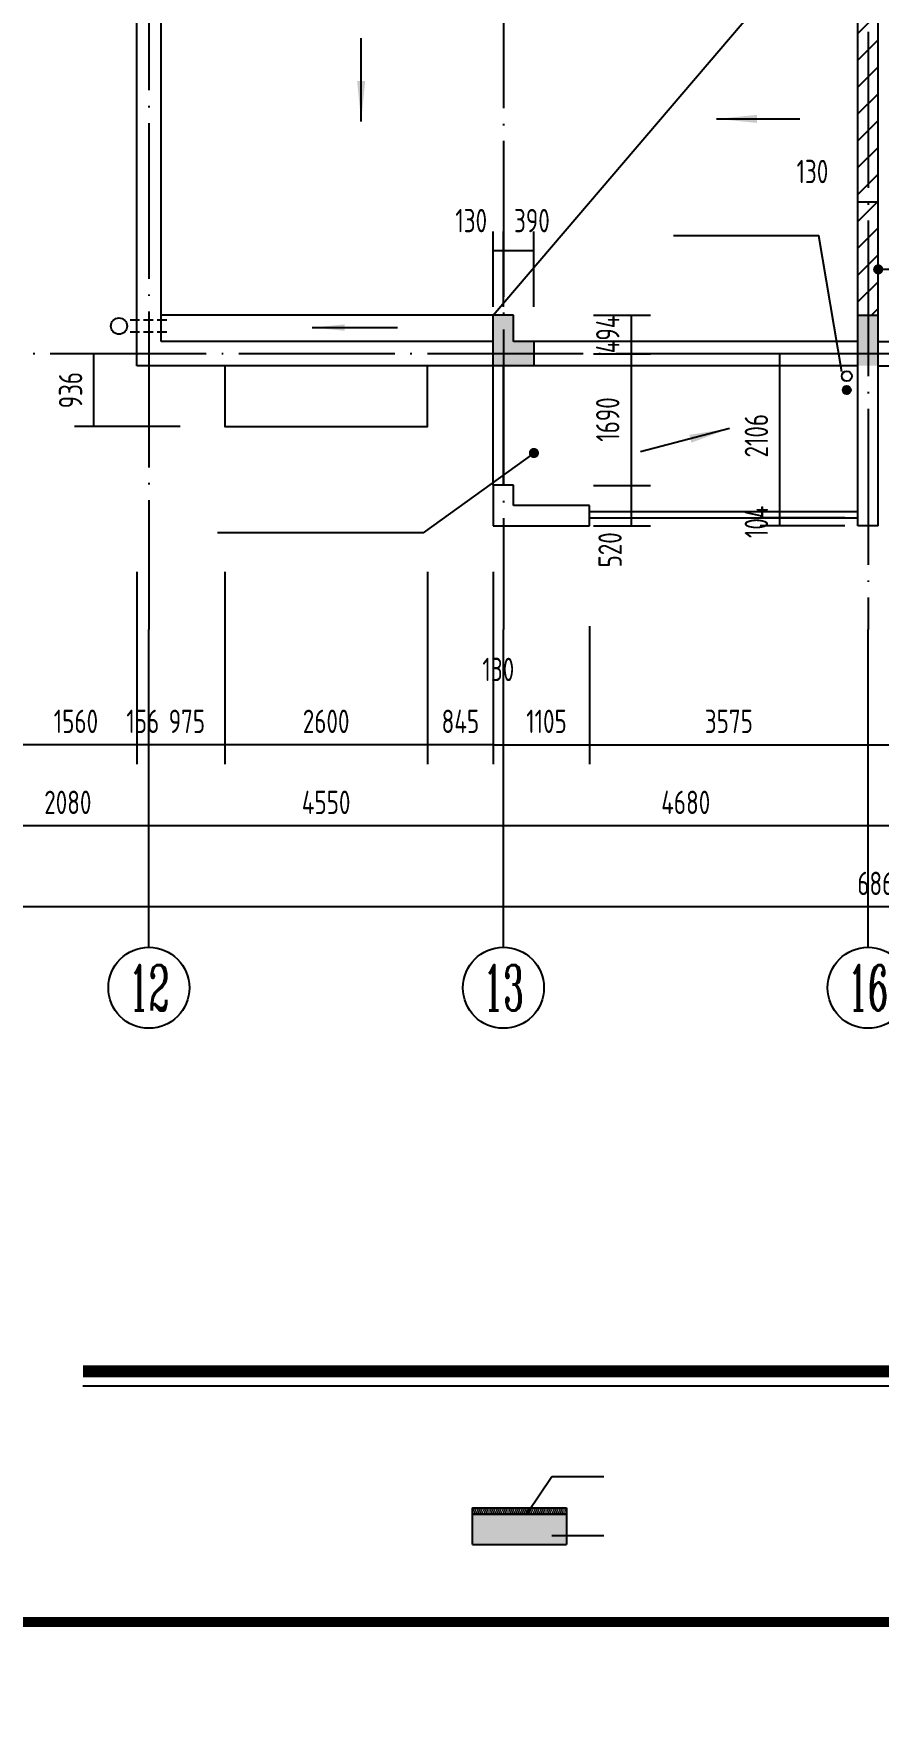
# Model space of a CAD drawing. Extents: x -726032 to 135930, y -151624 to 587044.
# Drawn here: x -591951 to -581114, y 477844 to 499528 of the extents above; entities that cross this region are included whole.
import ezdxf
from ezdxf.enums import TextEntityAlignment as Align

# ---------------------------------------------------------------- set-up
doc = ezdxf.new("R2010")
doc.units = 0
doc.header["$LTSCALE"] = 1000
doc.header["$MEASUREMENT"] = 0
doc.linetypes.add('DASH', pattern=[0.35, 0.25, -0.1])
doc.linetypes.add('DOTE', pattern=[2.42, 2, -0.2, 0.02, -0.2])
doc.layers.get('0').update_dxf_attribs({"linetype": 'CONTINUOUS'})
doc.layers.get('DEFPOINTS').update_dxf_attribs({"color": 1, "linetype": 'CONTINUOUS'})
for name, color, linetype in [('AXIS', 245, 'CONTINUOUS'), ('AXIS_TEXT', 7, 'CONTINUOUS'), ('COLUMN', 170, 'CONTINUOUS'), ('DOTE', 8, 'DOTE'), ('LAYER1', 7, 'CONTINUOUS'), ('PUB_DIM', 245, 'CONTINUOUS'), ('PUB_TEXT', 142, 'CONTINUOUS'), ('PUB_TITLE', 1, 'CONTINUOUS'), ('ROOF', 4, 'CONTINUOUS'), ('WALL', 255, 'CONTINUOUS'), ('引线', 213, 'CONTINUOUS'), ('排水', 245, 'CONTINUOUS'), ('雨水管', 20, 'CONTINUOUS')]:
    doc.layers.add(name, color=color, linetype=linetype)
doc.styles.add('COMPLEX', font='COMPLEX')
doc.styles.add('DIM_FONT', font='isocp.shx', dxfattribs={"width": 0.8})
doc.dimstyles.new('AXIS', dxfattribs={"dimtxt": 300, "dimasz": 1, "dimexe": 250, "dimexo": 300, "dimgap": 150, "dimtad": 1, "dimdec": 0, "dimzin": 0, "dimdsep": 46, "dimtxsty": 'DIM_FONT', "dimcen": 0.09, "dimse1": 1, "dimse2": 1, "dimclrt": 142, "dimadec": 0, "dimazin": 0, "dimtfac": 1, "dimtdec": 0, "dimtix": 1, "dimtmove": 2, "dimatfit": 3, "dimfxl": 1, "dimtolj": 1, "dimtzin": 0, "dimarcsym": 0})
doc.dimstyles.new('DIMA', dxfattribs={"dimtxt": 300, "dimasz": 1, "dimexe": 250, "dimexo": 300, "dimgap": 150, "dimtad": 1, "dimdec": 0, "dimzin": 0, "dimdsep": 46, "dimtxsty": 'DIM_FONT', "dimcen": 0.09, "dimse1": 1, "dimclrt": 142, "dimadec": 0, "dimazin": 0, "dimtfac": 1, "dimtdec": 0, "dimtix": 1, "dimtmove": 2, "dimatfit": 3, "dimfxl": 1, "dimtolj": 1, "dimtzin": 0, "dimarcsym": 0})
doc.dimstyles.new('DIMB', dxfattribs={"dimtxt": 300, "dimasz": 1, "dimexe": 250, "dimexo": 300, "dimgap": 150, "dimtad": 1, "dimdec": 0, "dimzin": 0, "dimdsep": 46, "dimtxsty": 'DIM_FONT', "dimcen": 0.09, "dimse2": 1, "dimclrt": 142, "dimadec": 0, "dimazin": 0, "dimtfac": 1, "dimtdec": 0, "dimtix": 1, "dimtmove": 2, "dimatfit": 3, "dimfxl": 1, "dimtolj": 1, "dimtzin": 0, "dimarcsym": 0})
doc.dimstyles.new('DIMN', dxfattribs={"dimtxt": 300, "dimasz": 1, "dimexe": 250, "dimexo": 300, "dimgap": 150, "dimtad": 1, "dimdec": 0, "dimzin": 0, "dimdsep": 46, "dimtxsty": 'DIM_FONT', "dimcen": 0.09, "dimclrt": 142, "dimadec": 0, "dimazin": 0, "dimtfac": 1, "dimtdec": 0, "dimtix": 1, "dimtmove": 2, "dimatfit": 3, "dimfxl": 1, "dimtolj": 1, "dimtzin": 0, "dimarcsym": 0})

# ---------------------------------------------------------------- blocks, each defined once
blk = doc.blocks.new('*D130')
at = {"layer": 'AXIS', "color": 0, "lineweight": -2, "transparency": 16777216}
for p, q in [((-615330, 491580), (-615330, 488073)), ((-546651, 491580), (-546651, 488073)), ((-546652, 488323), (-615329, 488323))]:
    blk.add_line(p, q, dxfattribs=at)
at = {"layer": 'AXIS', "color": 0, "transparency": 16777216}
for points in [[(-615329, 488323), (-615329, 488323), (-615330, 488323)], [(-546652, 488323), (-546652, 488323), (-546651, 488323)]]:
    blk.add_solid(points, dxfattribs=at)
at = {"layer": 'DEFPOINTS', "color": 0, "transparency": 16777216}
for p in [(-615330, 491880), (-546651, 491880), (-615330, 488323)]:
    blk.add_point(p, dxfattribs=at)
at = {"layer": 'AXIS', "color": 142, "transparency": 16777216, "insert": (-580990, 488623), "char_height": 300, "attachment_point": 5, "style": 'DIM_FONT'}
blk.add_mtext('\\A1;68679', dxfattribs=at)
blk = doc.blocks.new('*D3047')
at = {"layer": 'AXIS', "color": 0, "lineweight": -2, "transparency": 16777216}
blk.add_line((-581245, 489363), (-585923, 489363), dxfattribs=at)
at = {"layer": 'AXIS', "color": 0, "transparency": 16777216}
for points in [[(-585923, 489363), (-585923, 489363), (-585924, 489363)], [(-581245, 489363), (-581245, 489363), (-581244, 489363)]]:
    blk.add_solid(points, dxfattribs=at)
at = {"layer": 'DEFPOINTS', "color": 0, "transparency": 16777216}
for p in [(-585924, 491880), (-581244, 491880), (-585924, 489363)]:
    blk.add_point(p, dxfattribs=at)
at = {"layer": 'AXIS', "color": 142, "transparency": 16777216, "insert": (-583584, 489663), "char_height": 300, "attachment_point": 5, "style": 'DIM_FONT'}
blk.add_mtext('\\A1;4680', dxfattribs=at)
blk = doc.blocks.new('*D3048')
at = {"layer": 'AXIS', "color": 0, "lineweight": -2, "transparency": 16777216}
blk.add_line((-576565, 489363), (-581243, 489363), dxfattribs=at)
at = {"layer": 'AXIS', "color": 0, "transparency": 16777216}
for points in [[(-581243, 489363), (-581243, 489363), (-581244, 489363)], [(-576565, 489363), (-576565, 489363), (-576564, 489363)]]:
    blk.add_solid(points, dxfattribs=at)
at = {"layer": 'DEFPOINTS', "color": 0, "transparency": 16777216}
for p in [(-581244, 491880), (-576564, 491880), (-581244, 489363)]:
    blk.add_point(p, dxfattribs=at)
at = {"layer": 'AXIS', "color": 142, "transparency": 16777216, "insert": (-578904, 489663), "char_height": 300, "attachment_point": 5, "style": 'DIM_FONT'}
blk.add_mtext('\\A1;4680', dxfattribs=at)
blk = doc.blocks.new('*D3050')
at = {"layer": 'AXIS', "color": 0, "lineweight": -2, "transparency": 16777216}
blk.add_line((-590475, 489363), (-592553, 489363), dxfattribs=at)
at = {"layer": 'AXIS', "color": 0, "transparency": 16777216}
for points in [[(-592553, 489363), (-592553, 489363), (-592554, 489363)], [(-590475, 489363), (-590475, 489363), (-590474, 489363)]]:
    blk.add_solid(points, dxfattribs=at)
at = {"layer": 'DEFPOINTS', "color": 0, "transparency": 16777216}
for p in [(-592554, 491880), (-590474, 491880), (-592554, 489363)]:
    blk.add_point(p, dxfattribs=at)
at = {"layer": 'AXIS', "color": 142, "transparency": 16777216, "insert": (-591514, 489663), "char_height": 300, "attachment_point": 5, "style": 'DIM_FONT'}
blk.add_mtext('\\A1;2080', dxfattribs=at)
blk = doc.blocks.new('*D3054')
at = {"layer": 'AXIS', "color": 0, "lineweight": -2, "transparency": 16777216}
blk.add_line((-585925, 489363), (-590473, 489363), dxfattribs=at)
at = {"layer": 'AXIS', "color": 0, "transparency": 16777216}
for points in [[(-590473, 489363), (-590473, 489363), (-590474, 489363)], [(-585925, 489363), (-585925, 489363), (-585924, 489363)]]:
    blk.add_solid(points, dxfattribs=at)
at = {"layer": 'DEFPOINTS', "color": 0, "transparency": 16777216}
for p in [(-590474, 491880), (-585924, 491880), (-590474, 489363)]:
    blk.add_point(p, dxfattribs=at)
at = {"layer": 'AXIS', "color": 142, "transparency": 16777216, "insert": (-588199, 489663), "char_height": 300, "attachment_point": 5, "style": 'DIM_FONT'}
blk.add_mtext('\\A1;4550', dxfattribs=at)
blk = doc.blocks.new('_AXISO')
blk.add_circle((0, 0), 0.5)
at = {"layer": 'AXIS_TEXT', "style": 'COMPLEX', "width": 1.041667}
blk.add_attdef('A', text='', height=0.56, dxfattribs=at).set_placement((-0.25, -0.28), (0.25, -0.28), align=Align.FIT)
blk = doc.blocks.new('*D1625')
at = {"layer": 'DEFPOINTS', "color": 0, "transparency": 16777216}
for p in [(-581244, 492223), (-577669, 492223), (-577669, 490403)]:
    blk.add_point(p, dxfattribs=at)
at = {"layer": 'PUB_DIM', "color": 0, "lineweight": -2, "transparency": 16777216}
for p, q in [((-577669, 491923), (-577669, 490153)), ((-581243, 490403), (-577670, 490403))]:
    blk.add_line(p, q, dxfattribs=at)
at = {"layer": 'PUB_DIM', "color": 0, "transparency": 16777216}
for points in [[(-581243, 490403), (-581243, 490403), (-581244, 490403)], [(-577670, 490403), (-577670, 490403), (-577669, 490403)]]:
    blk.add_solid(points, dxfattribs=at)
at = {"layer": 'PUB_DIM', "color": 142, "transparency": 16777216, "insert": (-579456, 490703), "char_height": 300, "attachment_point": 5, "style": 'DIM_FONT'}
blk.add_mtext('\\A1;3575', dxfattribs=at)
blk = doc.blocks.new('*D348')
at = {"layer": 'DEFPOINTS', "color": 0, "transparency": 16777216}
for p in [(-592190, 492920), (-590630, 492920), (-592190, 490403)]:
    blk.add_point(p, dxfattribs=at)
at = {"layer": 'PUB_DIM', "color": 0, "lineweight": -2, "transparency": 16777216}
for p, q in [((-592190, 492620), (-592190, 490153)), ((-590630, 492620), (-590630, 490153)), ((-590631, 490403), (-592189, 490403))]:
    blk.add_line(p, q, dxfattribs=at)
at = {"layer": 'PUB_DIM', "color": 0, "transparency": 16777216}
for points in [[(-592189, 490403), (-592189, 490403), (-592190, 490403)], [(-590631, 490403), (-590631, 490403), (-590630, 490403)]]:
    blk.add_solid(points, dxfattribs=at)
at = {"layer": 'PUB_DIM', "color": 142, "transparency": 16777216, "insert": (-591410, 490703), "char_height": 300, "attachment_point": 5, "style": 'DIM_FONT'}
blk.add_mtext('\\A1;1560', dxfattribs=at)
blk = doc.blocks.new('*D3089')
at = {"layer": 'DEFPOINTS', "color": 0, "transparency": 16777216}
for p in [(-581244, 498670), (-581114, 498670), (-581114, 497370)]:
    blk.add_point(p, dxfattribs=at)
at = {"layer": 'PUB_DIM', "color": 0, "lineweight": -2, "transparency": 16777216}
for p, q in [((-581245, 497370), (-581246, 497370)), ((-581244, 497370), (-581114, 497370)), ((-581113, 497370), (-581112, 497370))]:
    blk.add_line(p, q, dxfattribs=at)
at = {"layer": 'PUB_DIM', "color": 0, "transparency": 16777216}
for points in [[(-581245, 497371), (-581245, 497370), (-581244, 497370)], [(-581113, 497371), (-581113, 497370), (-581114, 497370)]]:
    blk.add_solid(points, dxfattribs=at)
at = {"layer": 'PUB_DIM', "color": 142, "transparency": 16777216, "insert": (-580529, 497760), "char_height": 300, "attachment_point": 5, "style": 'DIM_FONT'}
blk.add_mtext('\\A1;130', dxfattribs=at)
blk = doc.blocks.new('*D3090')
at = {"layer": 'DEFPOINTS', "color": 0, "transparency": 16777216}
for p in [(-581374, 498670), (-581244, 498670), (-581244, 497370)]:
    blk.add_point(p, dxfattribs=at)
at = {"layer": 'PUB_DIM', "color": 0, "lineweight": -2, "transparency": 16777216}
for p, q in [((-581375, 497370), (-581376, 497370)), ((-581374, 497370), (-581244, 497370)), ((-581243, 497370), (-581242, 497370))]:
    blk.add_line(p, q, dxfattribs=at)
at = {"layer": 'PUB_DIM', "color": 0, "transparency": 16777216}
for points in [[(-581375, 497371), (-581375, 497370), (-581374, 497370)], [(-581243, 497371), (-581243, 497370), (-581244, 497370)]]:
    blk.add_solid(points, dxfattribs=at)
at = {"layer": 'PUB_DIM', "color": 142, "transparency": 16777216, "insert": (-581958, 497760), "char_height": 300, "attachment_point": 5, "style": 'DIM_FONT'}
blk.add_mtext('\\A1;130', dxfattribs=at)
blk = doc.blocks.new('*D1640')
at = {"layer": 'DEFPOINTS', "color": 0, "transparency": 16777216}
for p in [(-585924, 492223), (-584819, 492223), (-584819, 490403)]:
    blk.add_point(p, dxfattribs=at)
at = {"layer": 'PUB_DIM', "color": 0, "lineweight": -2, "transparency": 16777216}
for p, q in [((-584819, 491923), (-584819, 490153)), ((-585923, 490403), (-584820, 490403))]:
    blk.add_line(p, q, dxfattribs=at)
at = {"layer": 'PUB_DIM', "color": 0, "transparency": 16777216}
for points in [[(-585923, 490403), (-585923, 490403), (-585924, 490403)], [(-584820, 490403), (-584820, 490403), (-584819, 490403)]]:
    blk.add_solid(points, dxfattribs=at)
at = {"layer": 'PUB_DIM', "color": 142, "transparency": 16777216, "insert": (-585371, 490703), "char_height": 300, "attachment_point": 5, "style": 'DIM_FONT'}
blk.add_mtext('\\A1;1105', dxfattribs=at)
blk = doc.blocks.new('*D3523')
at = {"layer": 'DEFPOINTS', "color": 0, "transparency": 16777216}
for p in [(-586054, 492223), (-585924, 492223), (-585924, 490403)]:
    blk.add_point(p, dxfattribs=at)
at = {"layer": 'PUB_DIM', "color": 0, "lineweight": -2, "transparency": 16777216}
for p, q in [((-586054, 491923), (-586054, 490153)), ((-586055, 490403), (-586056, 490403)), ((-586054, 490403), (-585924, 490403)), ((-585923, 490403), (-585922, 490403))]:
    blk.add_line(p, q, dxfattribs=at)
at = {"layer": 'PUB_DIM', "color": 0, "transparency": 16777216}
for points in [[(-586055, 490403), (-586055, 490403), (-586054, 490403)], [(-585923, 490403), (-585923, 490403), (-585924, 490403)]]:
    blk.add_solid(points, dxfattribs=at)
at = {"layer": 'PUB_DIM', "color": 142, "transparency": 16777216, "insert": (-585989, 491369), "char_height": 300, "attachment_point": 5, "style": 'DIM_FONT'}
blk.add_mtext('\\A1;130', dxfattribs=at)
blk = doc.blocks.new('*D366')
at = {"layer": 'DEFPOINTS', "color": 0, "transparency": 16777216}
for p in [(-585068, 495422), (-585068, 493732), (-584285, 493732)]:
    blk.add_point(p, dxfattribs=at)
at = {"layer": 'PUB_DIM', "color": 0, "lineweight": -2, "transparency": 16777216}
for p, q in [((-584768, 495422), (-584035, 495422)), ((-584285, 495421), (-584285, 493733)), ((-584768, 493732), (-584035, 493732))]:
    blk.add_line(p, q, dxfattribs=at)
at = {"layer": 'PUB_DIM', "color": 0, "transparency": 16777216}
for points in [[(-584285, 495421), (-584285, 495421), (-584285, 495422)], [(-584285, 493733), (-584285, 493733), (-584285, 493732)]]:
    blk.add_solid(points, dxfattribs=at)
at = {"layer": 'PUB_DIM', "color": 142, "transparency": 16777216, "insert": (-584585, 494577), "char_height": 300, "attachment_point": 5, "rotation": 90, "style": 'DIM_FONT'}
blk.add_mtext('\\A1;1690', dxfattribs=at)
blk = doc.blocks.new('*D367')
at = {"layer": 'DEFPOINTS', "color": 0, "transparency": 16777216}
for p in [(-585068, 493732), (-585068, 493212), (-584285, 493212)]:
    blk.add_point(p, dxfattribs=at)
at = {"layer": 'PUB_DIM', "color": 0, "lineweight": -2, "transparency": 16777216}
for p, q in [((-584768, 493732), (-584035, 493732)), ((-584285, 493731), (-584285, 493213)), ((-584768, 493212), (-584035, 493212))]:
    blk.add_line(p, q, dxfattribs=at)
at = {"layer": 'PUB_DIM', "color": 0, "transparency": 16777216}
for points in [[(-584285, 493731), (-584285, 493731), (-584285, 493732)], [(-584285, 493213), (-584285, 493213), (-584285, 493212)]]:
    blk.add_solid(points, dxfattribs=at)
at = {"layer": 'PUB_DIM', "color": 142, "transparency": 16777216, "insert": (-584555, 492904), "char_height": 300, "attachment_point": 5, "rotation": 90, "style": 'DIM_FONT'}
blk.add_mtext('\\A1;520', dxfattribs=at)
blk = doc.blocks.new('*D368')
at = {"layer": 'DEFPOINTS', "color": 0, "transparency": 16777216}
for p in [(-585924, 496740), (-585924, 495722), (-585534, 495722)]:
    blk.add_point(p, dxfattribs=at)
at = {"layer": 'PUB_DIM', "color": 0, "lineweight": -2, "transparency": 16777216}
for p, q in [((-585924, 496022), (-585924, 496990)), ((-585534, 496022), (-585534, 496990)), ((-585535, 496740), (-585923, 496740))]:
    blk.add_line(p, q, dxfattribs=at)
at = {"layer": 'PUB_DIM', "color": 0, "transparency": 16777216}
for points in [[(-585923, 496740), (-585923, 496740), (-585924, 496740)], [(-585535, 496740), (-585535, 496740), (-585534, 496740)]]:
    blk.add_solid(points, dxfattribs=at)
at = {"layer": 'PUB_DIM', "color": 142, "transparency": 16777216, "insert": (-585558, 497130), "char_height": 300, "attachment_point": 5, "style": 'DIM_FONT'}
blk.add_mtext('\\A1;390', dxfattribs=at)
blk = doc.blocks.new('*D3524')
at = {"layer": 'DEFPOINTS', "color": 0, "transparency": 16777216}
for p in [(-585068, 495916), (-585068, 495422), (-584285, 495422)]:
    blk.add_point(p, dxfattribs=at)
at = {"layer": 'PUB_DIM', "color": 0, "lineweight": -2, "transparency": 16777216}
for p, q in [((-584768, 495916), (-584035, 495916)), ((-584285, 495917), (-584285, 495918)), ((-584285, 495916), (-584285, 495422)), ((-584285, 495421), (-584285, 495420))]:
    blk.add_line(p, q, dxfattribs=at)
at = {"layer": 'PUB_DIM', "color": 0, "transparency": 16777216}
for points in [[(-584285, 495917), (-584285, 495917), (-584285, 495916)], [(-584285, 495421), (-584285, 495421), (-584285, 495422)]]:
    blk.add_solid(points, dxfattribs=at)
at = {"layer": 'PUB_DIM', "color": 142, "transparency": 16777216, "insert": (-584585, 495669), "char_height": 300, "attachment_point": 5, "rotation": 90, "style": 'DIM_FONT'}
blk.add_mtext('\\A1;494', dxfattribs=at)
blk = doc.blocks.new('*D1641')
at = {"layer": 'DEFPOINTS', "color": 0, "transparency": 16777216}
for p in [(-585068, 495422), (-585068, 493732), (-584285, 493732)]:
    blk.add_point(p, dxfattribs=at)
at = {"layer": 'PUB_DIM', "color": 0, "lineweight": -2, "transparency": 16777216}
for p, q in [((-584285, 495421), (-584285, 493733)), ((-584768, 493732), (-584035, 493732))]:
    blk.add_line(p, q, dxfattribs=at)
at = {"layer": 'PUB_DIM', "color": 0, "transparency": 16777216}
for points in [[(-584285, 495421), (-584285, 495421), (-584285, 495422)], [(-584285, 493733), (-584285, 493733), (-584285, 493732)]]:
    blk.add_solid(points, dxfattribs=at)
at = {"layer": 'PUB_DIM', "color": 142, "transparency": 16777216, "insert": (-584585, 494577), "char_height": 300, "attachment_point": 5, "rotation": 90, "style": 'DIM_FONT'}
blk.add_mtext('\\A1;1690', dxfattribs=at)
blk = doc.blocks.new('*D3525')
at = {"layer": 'DEFPOINTS', "color": 0, "transparency": 16777216}
for p in [(-584819, 492223), (-581244, 492223), (-581244, 490403)]:
    blk.add_point(p, dxfattribs=at)
at = {"layer": 'PUB_DIM', "color": 0, "lineweight": -2, "transparency": 16777216}
for p, q in [((-584819, 491923), (-584819, 490153)), ((-584818, 490403), (-581245, 490403))]:
    blk.add_line(p, q, dxfattribs=at)
at = {"layer": 'PUB_DIM', "color": 0, "transparency": 16777216}
for points in [[(-584818, 490403), (-584818, 490403), (-584819, 490403)], [(-581245, 490403), (-581245, 490403), (-581244, 490403)]]:
    blk.add_solid(points, dxfattribs=at)
at = {"layer": 'PUB_DIM', "color": 142, "transparency": 16777216, "insert": (-583031, 490703), "char_height": 300, "attachment_point": 5, "style": 'DIM_FONT'}
blk.add_mtext('\\A1;3575', dxfattribs=at)
blk = doc.blocks.new('*D370')
at = {"layer": 'DEFPOINTS', "color": 0, "transparency": 16777216}
for p in [(-582377, 493316), (-581244, 493316), (-581244, 493212)]:
    blk.add_point(p, dxfattribs=at)
at = {"layer": 'PUB_DIM', "color": 0, "lineweight": -2, "transparency": 16777216}
for p, q in [((-581544, 493316), (-582627, 493316)), ((-582377, 493317), (-582377, 493318)), ((-582377, 493212), (-582377, 493316)), ((-581544, 493212), (-582627, 493212)), ((-582377, 493211), (-582377, 493210))]:
    blk.add_line(p, q, dxfattribs=at)
at = {"layer": 'PUB_DIM', "color": 0, "transparency": 16777216}
for points in [[(-582377, 493317), (-582377, 493317), (-582377, 493316)], [(-582377, 493211), (-582377, 493211), (-582377, 493212)]]:
    blk.add_solid(points, dxfattribs=at)
at = {"layer": 'PUB_DIM', "color": 142, "transparency": 16777216, "insert": (-582677, 493264), "char_height": 300, "attachment_point": 5, "rotation": 90, "style": 'DIM_FONT'}
blk.add_mtext('\\A1;104', dxfattribs=at)
blk = doc.blocks.new('*D371')
at = {"layer": 'DEFPOINTS', "color": 0, "transparency": 16777216}
for p in [(-582377, 495422), (-581244, 495422), (-581244, 493316)]:
    blk.add_point(p, dxfattribs=at)
at = {"layer": 'PUB_DIM', "color": 0, "lineweight": -2, "transparency": 16777216}
for p, q in [((-581544, 495422), (-582627, 495422)), ((-582377, 493317), (-582377, 495421)), ((-581544, 493316), (-582627, 493316))]:
    blk.add_line(p, q, dxfattribs=at)
at = {"layer": 'PUB_DIM', "color": 0, "transparency": 16777216}
for points in [[(-582377, 495421), (-582377, 495421), (-582377, 495422)], [(-582377, 493317), (-582377, 493317), (-582377, 493316)]]:
    blk.add_solid(points, dxfattribs=at)
at = {"layer": 'PUB_DIM', "color": 142, "transparency": 16777216, "insert": (-582677, 494369), "char_height": 300, "attachment_point": 5, "rotation": 90, "style": 'DIM_FONT'}
blk.add_mtext('\\A1;2106', dxfattribs=at)
blk = doc.blocks.new('*D372')
at = {"layer": 'DEFPOINTS', "color": 0, "transparency": 16777216}
for p in [(-589499, 492920), (-586899, 492920), (-589499, 490403)]:
    blk.add_point(p, dxfattribs=at)
at = {"layer": 'PUB_DIM', "color": 0, "lineweight": -2, "transparency": 16777216}
for p, q in [((-589499, 492620), (-589499, 490153)), ((-586899, 492620), (-586899, 490153)), ((-586900, 490403), (-589498, 490403))]:
    blk.add_line(p, q, dxfattribs=at)
at = {"layer": 'PUB_DIM', "color": 0, "transparency": 16777216}
for points in [[(-589498, 490403), (-589498, 490403), (-589499, 490403)], [(-586900, 490403), (-586900, 490403), (-586899, 490403)]]:
    blk.add_solid(points, dxfattribs=at)
at = {"layer": 'PUB_DIM', "color": 142, "transparency": 16777216, "insert": (-588199, 490703), "char_height": 300, "attachment_point": 5, "style": 'DIM_FONT'}
blk.add_mtext('\\A1;2600', dxfattribs=at)
blk = doc.blocks.new('*D1645')
at = {"layer": 'DEFPOINTS', "color": 0, "transparency": 16777216}
for p in [(-590630, 492920), (-590474, 492920), (-590630, 490403)]:
    blk.add_point(p, dxfattribs=at)
at = {"layer": 'PUB_DIM', "color": 0, "lineweight": -2, "transparency": 16777216}
for p, q in [((-590630, 492620), (-590630, 490153)), ((-590631, 490403), (-590632, 490403)), ((-590474, 490403), (-590630, 490403)), ((-590473, 490403), (-590472, 490403))]:
    blk.add_line(p, q, dxfattribs=at)
at = {"layer": 'PUB_DIM', "color": 0, "transparency": 16777216}
for points in [[(-590631, 490403), (-590631, 490403), (-590630, 490403)], [(-590473, 490403), (-590473, 490403), (-590474, 490403)]]:
    blk.add_solid(points, dxfattribs=at)
at = {"layer": 'PUB_DIM', "color": 142, "transparency": 16777216, "insert": (-590552, 490703), "char_height": 300, "attachment_point": 5, "style": 'DIM_FONT'}
blk.add_mtext('\\A1;156', dxfattribs=at)
blk = doc.blocks.new('*D3526')
at = {"layer": 'DEFPOINTS', "color": 0, "transparency": 16777216}
for p in [(-590474, 492920), (-589499, 492920), (-590474, 490403)]:
    blk.add_point(p, dxfattribs=at)
at = {"layer": 'PUB_DIM', "color": 0, "lineweight": -2, "transparency": 16777216}
for p, q in [((-589499, 492620), (-589499, 490153)), ((-589500, 490403), (-590473, 490403))]:
    blk.add_line(p, q, dxfattribs=at)
at = {"layer": 'PUB_DIM', "color": 0, "transparency": 16777216}
for points in [[(-590473, 490403), (-590473, 490403), (-590474, 490403)], [(-589500, 490403), (-589500, 490403), (-589499, 490403)]]:
    blk.add_solid(points, dxfattribs=at)
at = {"layer": 'PUB_DIM', "color": 142, "transparency": 16777216, "insert": (-589986, 490703), "char_height": 300, "attachment_point": 5, "style": 'DIM_FONT'}
blk.add_mtext('\\A1;975', dxfattribs=at)
blk = doc.blocks.new('*D3527')
at = {"layer": 'DEFPOINTS', "color": 0, "transparency": 16777216}
for p in [(-591179, 495422), (-589771, 495422), (-589771, 494486)]:
    blk.add_point(p, dxfattribs=at)
at = {"layer": 'PUB_DIM', "color": 0, "lineweight": -2, "transparency": 16777216}
for p, q in [((-591179, 494487), (-591179, 495421)), ((-590071, 494486), (-591429, 494486))]:
    blk.add_line(p, q, dxfattribs=at)
at = {"layer": 'PUB_DIM', "color": 0, "transparency": 16777216}
for points in [[(-591179, 495421), (-591178, 495421), (-591179, 495422)], [(-591179, 494487), (-591178, 494487), (-591179, 494486)]]:
    blk.add_solid(points, dxfattribs=at)
at = {"layer": 'PUB_DIM', "color": 142, "transparency": 16777216, "insert": (-591479, 494954), "char_height": 300, "attachment_point": 5, "rotation": 90, "style": 'DIM_FONT'}
blk.add_mtext('\\A1;936', dxfattribs=at)
blk = doc.blocks.new('*D374')
at = {"layer": 'DEFPOINTS', "color": 0, "transparency": 16777216}
for p in [(-586054, 496740), (-586054, 495722), (-585924, 495722)]:
    blk.add_point(p, dxfattribs=at)
at = {"layer": 'PUB_DIM', "color": 0, "lineweight": -2, "transparency": 16777216}
for p, q in [((-586054, 496022), (-586054, 496990)), ((-585924, 496022), (-585924, 496990)), ((-586055, 496740), (-586056, 496740)), ((-585924, 496740), (-586054, 496740)), ((-585923, 496740), (-585922, 496740))]:
    blk.add_line(p, q, dxfattribs=at)
at = {"layer": 'PUB_DIM', "color": 0, "transparency": 16777216}
for points in [[(-586055, 496740), (-586055, 496740), (-586054, 496740)], [(-585923, 496740), (-585923, 496740), (-585924, 496740)]]:
    blk.add_solid(points, dxfattribs=at)
at = {"layer": 'PUB_DIM', "color": 142, "transparency": 16777216, "insert": (-586337, 497130), "char_height": 300, "attachment_point": 5, "style": 'DIM_FONT'}
blk.add_mtext('\\A1;130', dxfattribs=at)
blk = doc.blocks.new('*D375')
at = {"layer": 'DEFPOINTS', "color": 0, "transparency": 16777216}
for p in [(-586899, 492920), (-586054, 492920), (-586899, 490403)]:
    blk.add_point(p, dxfattribs=at)
at = {"layer": 'PUB_DIM', "color": 0, "lineweight": -2, "transparency": 16777216}
for p, q in [((-586899, 492620), (-586899, 490153)), ((-586054, 492620), (-586054, 490153)), ((-586055, 490403), (-586898, 490403))]:
    blk.add_line(p, q, dxfattribs=at)
at = {"layer": 'PUB_DIM', "color": 0, "transparency": 16777216}
for points in [[(-586898, 490403), (-586898, 490403), (-586899, 490403)], [(-586055, 490403), (-586055, 490403), (-586054, 490403)]]:
    blk.add_solid(points, dxfattribs=at)
at = {"layer": 'PUB_DIM', "color": 142, "transparency": 16777216, "insert": (-586476, 490703), "char_height": 300, "attachment_point": 5, "style": 'DIM_FONT'}
blk.add_mtext('\\A1;845', dxfattribs=at)
blk = doc.blocks.new('_ARROW')
blk.add_solid([(0, 0), (-1, 0.1), (-1, -0.1)])

msp = doc.modelspace()

# ---------------------------------------------------------------- hatches: boundary and pattern name
at = {"layer": 'COLUMN'}
msp.add_hatch(color=256, dxfattribs=at).paths.add_polyline_path([(-585114.5, 480138.8), (-585114.5, 480528.8), (-586318.7, 480528.8), (-586318.7, 480138.8)])
at = {"layer": 'ROOF'}
h = msp.add_hatch(dxfattribs=at)
h.set_pattern_fill('ANSI31', color=256, scale=1950, style=0)
h.set_pattern_definition([(45, (-453177.4, 346442.75), (-172.35728, 172.35728), [])])
h.paths.add_polyline_path([(-581373.9, 495916.4), (-581113.9, 495916.4), (-581113.9, 496471.1, -0.4142136), (-581146.5, 496503.8, -0.4142136), (-581113.9, 496536.4), (-581113.9, 501402.4), (-581373.9, 501402.4)])
h = msp.add_hatch(dxfattribs=at)
h.set_pattern_fill('DOTS', color=256, scale=390, style=0)
h.set_pattern_definition([(0, (-841205.332, 466416.872), (12.1875, 24.375), [0, -24.375])])
h.paths.add_polyline_path([(-585114.5, 480528.8), (-585114.5, 480606.8), (-586318.7, 480606.8), (-586318.7, 480528.8)])
at = {"layer": '雨水管'}
h = msp.add_hatch(dxfattribs=at)
h.set_pattern_fill('ANSI31', color=256, scale=130, style=0)
h.set_pattern_definition([(45, (-1102273.375, 836987.842), (-11.4904852, 11.4904852), [])])
h.paths.add_polyline_path([(-581569.6, 494956.1, 1), (-581465.6, 494956.1, 1)])

# ---------------------------------------------------------------- linework, layer by layer
at = {"layer": 'AXIS'}
for p, q in [((-590473.9, 487802.9), (-590473.9, 491880.4)), ((-585923.9, 487802.9), (-585923.9, 491880.4)), ((-581243.9, 487802.9), (-581243.9, 491880.4))]:
    msp.add_line(p, q, dxfattribs=at)
at = {"layer": 'COLUMN'}
for points in [[(-586053.9, 495916.4), (-586053.9, 495266.4), (-585793.9, 495916.4), (-585793.9, 495578.4)], [(-581373.9, 495916.4), (-581373.9, 495266.4), (-581113.9, 495916.4), (-581113.9, 495266.4)], [(-586053.9, 495266.4), (-585793.9, 495578.4), (-585533.9, 495266.4), (-585533.9, 495578.4)]]:
    msp.add_solid(points, dxfattribs=at)
at = {"layer": 'DOTE'}
for p, q in [((-585923.9, 522352), (-585923.9, 491880.4)), ((-581243.9, 504392.4), (-581243.9, 491880.4)), ((-590473.9, 503222.4), (-590473.9, 491880.4)), ((-615939.2, 495422.4), (-545333.8, 495422.4))]:
    msp.add_line(p, q, dxfattribs=at)
at = {"layer": 'LAYER1', "color": 136}
for p, q in [((-585609.1, 480554.4), (-585303.9, 481012)), ((-585303.9, 481012), (-584634.8, 481012)), ((-586318.7, 480528.8), (-585114.5, 480528.8)), ((-586318.7, 480138.8), (-585114.5, 480138.8)), ((-585303.9, 480251.2), (-584634.8, 480251.2))]:
    msp.add_line(p, q, dxfattribs=at)
at = {"layer": 'LAYER1', "color": 136, "const_width": 32.5}
msp.add_lwpolyline([(-585625.3, 480554.4, 1), (-585592.8, 480554.4, 1)], format="xyb", close=True, dxfattribs=at)
at = {"layer": 'PUB_TEXT'}
msp.add_line((-591320.1, 482175), (-576391.5, 482175), dxfattribs=at)
at = {"layer": 'PUB_TEXT', "const_width": 156}
msp.add_lwpolyline([(-591320.1, 482359.6), (-576391.5, 482359.6)], dxfattribs=at)
at = {"layer": 'PUB_TITLE'}
for points, const_width in [([(-629442.4, 477843.9), (-532852.4, 477843.9), (-532852.4, 532443.9), (-629442.4, 532443.9)], 0.234), ([(-626842.4, 479143.9), (-534152.4, 479143.9), (-534152.4, 531143.9), (-626842.4, 531143.9)], 130)]:
    msp.add_lwpolyline(points, close=True, dxfattribs=dict(at, const_width=const_width))
at = {"layer": 'ROOF'}
for p, q in [((-590629.9, 495266.4), (-590629.9, 502832.4)), ((-590317.9, 495578.4), (-590317.9, 502832.4)), ((-581373.9, 495916.4), (-581373.9, 501402.4)), ((-581113.9, 495916.4), (-581113.9, 501402.4)), ((-586053.9, 495578.4), (-590317.9, 495578.4)), ((-581373.9, 495578.4), (-585533.9, 495578.4)), ((-581113.9, 495578.4), (-576953.9, 495578.4)), ((-586053.9, 495266.4), (-590629.9, 495266.4)), ((-586053.9, 493732.2), (-586053.9, 495266.4)), ((-585923.9, 493732.2), (-585923.9, 495266.4)), ((-581373.9, 495266.4), (-585533.9, 495266.4)), ((-581113.9, 495266.4), (-576953.9, 495266.4)), ((-586318.7, 480138.8), (-586318.7, 480606.8)), ((-586318.7, 480606.8), (-585114.5, 480606.8)), ((-585114.5, 480606.8), (-585114.5, 480138.8))]:
    msp.add_line(p, q, dxfattribs=at)
for points in [[(-589498.9, 495266.4), (-589498.9, 494486.4), (-586898.9, 494486.4), (-586898.9, 495266.4)], [(-584818.9, 493394.2), (-581373.9, 493394.2)], [(-584818.9, 493316.2), (-581373.9, 493316.2)]]:
    msp.add_lwpolyline(points, dxfattribs=at)
at = {"layer": 'WALL', "color": 255}
for p, q in [((-585793.9, 495916.4), (-586053.9, 495916.4)), ((-586053.9, 495266.4), (-586053.9, 495916.4)), ((-585793.9, 495578.4), (-585793.9, 495916.4)), ((-585533.9, 495578.4), (-585793.9, 495578.4)), ((-585533.9, 495578.4), (-585533.9, 495266.4)), ((-585533.9, 495266.4), (-586053.9, 495266.4)), ((-586053.9, 493732.2), (-586053.9, 493212.2)), ((-585793.9, 493472.2), (-585793.9, 493732.2)), ((-584818.9, 493472.2), (-585793.9, 493472.2)), ((-584818.9, 493212.2), (-584818.9, 493472.2)), ((-586053.9, 493212.2), (-584818.9, 493212.2))]:
    msp.add_line(p, q, dxfattribs=at)
at = {"layer": 'WALL'}
for p, q in [((-581373.9, 495916.4), (-581113.9, 495916.4)), ((-581373.9, 493212.4), (-581373.9, 495916.4)), ((-581113.9, 493212.4), (-581113.9, 495916.4)), ((-581113.9, 493212.4), (-581373.9, 493212.4))]:
    msp.add_line(p, q, dxfattribs=at)
at = {"layer": 'WALL', "color": 0}
msp.add_line((-585793.9, 493732.2), (-586053.9, 493732.2), dxfattribs=at)
at = {"layer": '引线'}
msp.add_line((-577617.1, 496503.8), (-581113.9, 496503.8), dxfattribs=at)
for points in [[(-581580.1, 495190.5), (-581877.9, 496934), (-583739.8, 496934)], [(-585532.2, 494146.9), (-586955.9, 493121.8), (-589593.6, 493121.8)]]:
    msp.add_lwpolyline(points, dxfattribs=at)
at = {"layer": '引线', "const_width": 64.7}
for points in [[(-581146.5, 496503.8, 1), (-581081.2, 496503.8, 1)], [(-585564.9, 494146.9, 1), (-585499.6, 494146.9, 1)]]:
    msp.add_lwpolyline(points, format="xyb", close=True, dxfattribs=at)
at = {"layer": '排水'}
for q in [(-581373.9, 501402.4), (-590317.9, 495916.4)]:
    msp.add_line((-586053.9, 495916.4), q, dxfattribs=at)
for points in [[(-587749.8, 498401.5), (-587749.8, 499469.8)], [(-583187.3, 498435.2), (-582119, 498435.2)], [(-588376.4, 495756.9), (-587284.8, 495756.9)], [(-583021.6, 494462.8), (-584163.6, 494160.8)]]:
    msp.add_lwpolyline(points, dxfattribs=at)
at = {"layer": '雨水管', "linetype": 'DASH', "ltscale": 0.5}
for p, q in [((-590243.4, 495854), (-590714.6, 495854)), ((-590243.4, 495698), (-590714.6, 495698))]:
    msp.add_line(p, q, dxfattribs=at)
at = {"layer": '雨水管'}
for centre, radius in [((-590857.5, 495776), 104), ((-581517.6, 495133.7), 65), ((-581517.6, 494956.1), 52)]:
    msp.add_circle(centre, radius, dxfattribs=at)

# ---------------------------------------------------------------- block references
at = {"layer": 'AXIS'}
ref = msp.add_blockref('_AXISO', (-590473.9, 487282.9), dxfattribs=dict(at, xscale=1040, yscale=1040, zscale=1040))
ref.add_attrib('A', '12', dxfattribs={"layer": 'AXIS_TEXT', "height": 582.4, "style": 'COMPLEX', "width": 0.646552}).set_placement((-590733.9, 486991.7), (-590213.9, 486991.7), align=Align.FIT)
ref = msp.add_blockref('_AXISO', (-585923.9, 487282.9), dxfattribs=dict(at, xscale=1040, yscale=1040, zscale=1040))
ref.add_attrib('A', '13', dxfattribs={"layer": 'AXIS_TEXT', "height": 582.4, "style": 'COMPLEX', "width": 0.646552}).set_placement((-586183.9, 486991.7), (-585663.9, 486991.7), align=Align.FIT)
ref = msp.add_blockref('_AXISO', (-581243.9, 487282.9), dxfattribs=dict(at, xscale=1040, yscale=1040, zscale=1040))
ref.add_attrib('A', '16', dxfattribs={"layer": 'AXIS_TEXT', "height": 582.4, "style": 'COMPLEX', "width": 0.646552}).set_placement((-581503.9, 486991.7), (-580983.9, 486991.7), align=Align.FIT)
at = {"layer": '排水'}
for p, xscale, yscale, zscale, rotation in [((-587749.8, 498401.5), 520, 520, 520, 270), ((-588376.4, 495756.9), 416, 416, 416, 180), ((-583021.6, 494462.8), 519.9999999999976, 519.9999999999976, 519.9999999999976, 14.8153817559993)]:
    msp.add_blockref('_ARROW', p, dxfattribs=dict(at, xscale=xscale, yscale=yscale, zscale=zscale, rotation=rotation))
at = {"layer": '排水', "xscale": -520, "yscale": 520, "zscale": 520}
msp.add_blockref('_ARROW', (-583187.3, 498435.2), dxfattribs=at)

# ---------------------------------------------------------------- dimensions: what is measured, and where the dimension line sits
at = {"layer": 'AXIS'}
dim = msp.add_aligned_dim(p1=(-546650.9, 491880.4), p2=(-615329.9, 491880.4), distance=3557.4, dimstyle='DIMN', dxfattribs=at)
dim.commit()
dim.dimension.update_dxf_attribs({"geometry": '*D130', "text_midpoint": (-580990.4, 488622.9)})
for base, p1, p2, picture, middle in [((-592553.9, 489362.9), (-590473.9, 491880.4), (-592553.9, 491880.4), '*D3050', (-591513.9, 489663)), ((-590473.9, 489362.9), (-585923.9, 491880.4), (-590473.9, 491880.4), '*D3054', (-588198.9, 489662.9)), ((-585923.9, 489362.9), (-581243.9, 491880.4), (-585923.9, 491880.4), '*D3047', (-583583.9, 489662.9)), ((-581243.9, 489362.9), (-576563.9, 491880.4), (-581243.9, 491880.4), '*D3048', (-578903.9, 489662.9))]:
    dim = msp.add_linear_dim(base=base, p1=p1, p2=p2, dimstyle='AXIS', dxfattribs=at)
    dim.commit()
    dim.dimension.update_dxf_attribs({"geometry": picture, "text_midpoint": middle})
at = {"layer": 'PUB_DIM'}
for base, p1, p2, angle, dimstyle, picture, middle, dimtype in [((-581243.9, 497370.3), (-581373.9, 498670.3), (-581243.9, 498670.3), 0, 'AXIS', '*D3090', (-581958.3, 497760.3), 161), ((-581113.9, 497370.3), (-581243.9, 498670.3), (-581113.9, 498670.3), 0, 'AXIS', '*D3089', (-580529.4, 497760.3), 161), ((-584285.3, 493212.2), (-585067.8, 493732.2), (-585067.8, 493212.2), 90, 'DIMN', '*D367', (-584554.6, 492903.9), 160)]:
    dim = msp.add_linear_dim(base=base, p1=p1, p2=p2, angle=angle, dimstyle=dimstyle, dxfattribs=at)
    dim.commit()
    dim.dimension.update_dxf_attribs({"geometry": picture, "text_midpoint": middle, "dimtype": dimtype})
for base, p1, p2, dimstyle, picture, middle in [((-586053.9, 496740.1), (-585923.9, 495721.6), (-586053.9, 495721.6), 'DIMN', '*D374', (-586336.9, 497130.1)), ((-585923.9, 496740.1), (-585533.9, 495721.6), (-585923.9, 495721.6), 'DIMN', '*D368', (-585558.4, 497130.1)), ((-585923.9, 490402.9), (-586053.9, 492223.4), (-585923.9, 492223.4), 'DIMB', '*D3523', (-585988.9, 491369.5))]:
    dim = msp.add_linear_dim(base=base, p1=p1, p2=p2, dimstyle=dimstyle, dxfattribs=at)
    dim.commit()
    dim.dimension.update_dxf_attribs({"geometry": picture, "text_midpoint": middle, "dimtype": 160})
for base, p1, p2, dimstyle, picture, middle in [((-584285.3, 495422.4), (-585067.8, 495916.4), (-585067.8, 495422.4), 'DIMB', '*D3524', (-584585.3, 495669.4)), ((-591178.6, 495422.4), (-589771.3, 494486.4), (-589771.3, 495422.4), 'DIMB', '*D3527', (-591478.6, 494954.4)), ((-584285.3, 493732.2), (-585067.8, 495422.4), (-585067.8, 493732.2), 'DIMN', '*D366', (-584585.3, 494577.3)), ((-584285.3, 493732.2), (-585067.8, 495422.4), (-585067.8, 493732.2), 'DIMA', '*D1641', (-584585.3, 494577.3)), ((-582377.3, 495422.4), (-581243.9, 493316.2), (-581243.9, 495422.4), 'DIMN', '*D371', (-582677.3, 494369.3)), ((-582377.3, 493316.2), (-581243.9, 493212.4), (-581243.9, 493316.2), 'DIMN', '*D370', (-582677.3, 493264.3))]:
    dim = msp.add_linear_dim(base=base, p1=p1, p2=p2, angle=90, dimstyle=dimstyle, dxfattribs=at)
    dim.commit()
    dim.dimension.update_dxf_attribs({"geometry": picture, "text_midpoint": middle})
for base, p1, p2, dimstyle, picture, middle in [((-592189.9, 490402.9), (-590629.9, 492920.4), (-592189.9, 492920.4), 'DIMN', '*D348', (-591409.9, 490702.9)), ((-590629.9, 490402.9), (-590473.9, 492920.4), (-590629.9, 492920.4), 'DIMA', '*D1645', (-590551.9, 490702.9)), ((-590473.9, 490402.9), (-589498.9, 492920.4), (-590473.9, 492920.4), 'DIMB', '*D3526', (-589986.4, 490702.9)), ((-589498.9, 490402.9), (-586898.9, 492920.4), (-589498.9, 492920.4), 'DIMN', '*D372', (-588198.9, 490703)), ((-586898.9, 490402.9), (-586053.9, 492920.4), (-586898.9, 492920.4), 'DIMN', '*D375', (-586476.4, 490702.9)), ((-584818.9, 490402.9), (-585923.9, 492223.4), (-584818.9, 492223.4), 'DIMA', '*D1640', (-585371.4, 490702.9)), ((-581243.9, 490402.9), (-584818.9, 492223.4), (-581243.9, 492223.4), 'DIMB', '*D3525', (-583031.4, 490702.9)), ((-577668.9, 490402.9), (-581243.9, 492223.4), (-577668.9, 492223.4), 'DIMA', '*D1625', (-579456.4, 490702.9))]:
    dim = msp.add_linear_dim(base=base, p1=p1, p2=p2, dimstyle=dimstyle, dxfattribs=at)
    dim.commit()
    dim.dimension.update_dxf_attribs({"geometry": picture, "text_midpoint": middle})

doc.saveas('drawing.dxf')
